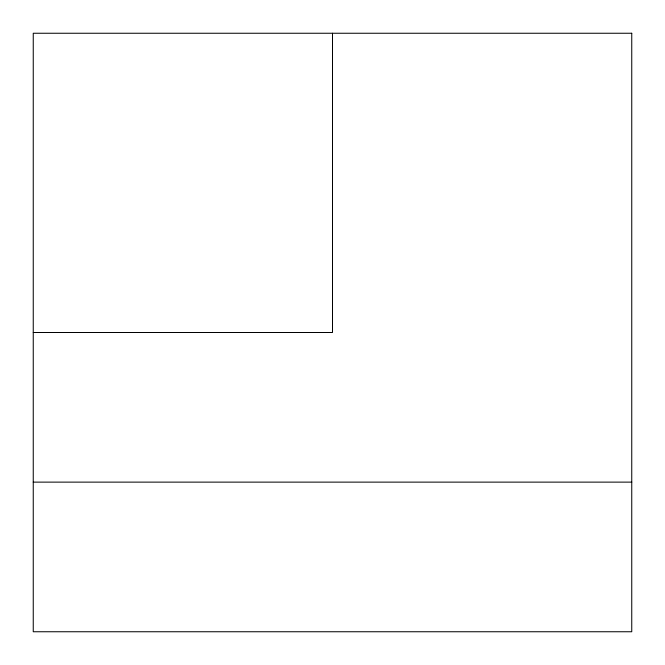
<?xml version="1.0" encoding="UTF-8"?>
<svg xmlns="http://www.w3.org/2000/svg" width="665" height="665" viewBox="0 0 665 665"><rect width="100%" height="100%" fill="white"/><g stroke="black" fill="none" stroke-linecap="round" stroke-linejoin="round"><path stroke-width="1" d="M33.25 332.5L332.5 332.5L332.5 33.25M33.25 482.125L631.75 482.125M631.75 33.25L33.25 33.25L33.25 631.75L631.75 631.75L631.75 33.25"/></g></svg>
